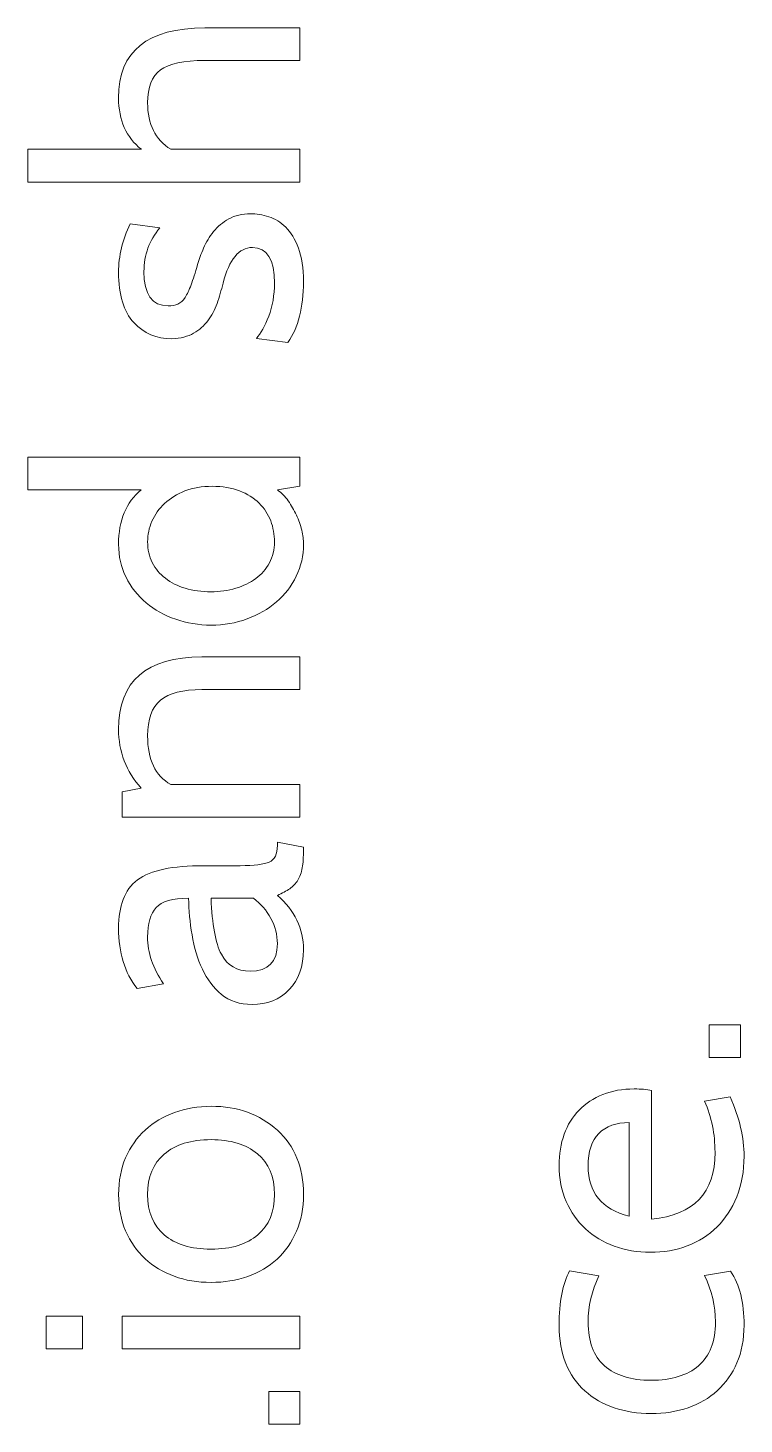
# Model space of a CAD drawing. Header units: centimetres. Extents: x -24 to 24.1, y -20.7 to 0.5.
# Drawn here: x 4.7838 to 4.9933, y -17.9552 to -17.5466 of the extents above; entities that cross this region are included whole.
import ezdxf

# ---------------------------------------------------------------- set-up
doc = ezdxf.new("R2010")
doc.units = ezdxf.units.CM
doc.header["$MEASUREMENT"] = 0
doc.layers.add('Layer 1', color=7, linetype='Continuous')

msp = doc.modelspace()

# ---------------------------------------------------------------- linework, layer by layer
at = {"layer": 'Layer 1', "color": 250, "lineweight": 9}
for points, knots in [([(4.86336, -17.546625), (4.86336, -17.546625), (4.86336, -17.556165), (4.86336, -17.556165), (4.86336, -17.556165), (4.86336, -17.556165), (4.83557, -17.556165), (4.83557, -17.556165), (4.83557, -17.556165), (4.82942, -17.556165), (4.82509, -17.557085), (4.82258, -17.558925), (4.82258, -17.558925), (4.82007, -17.560765), (4.81882, -17.563985), (4.81882, -17.568575), (4.81882, -17.568575), (4.81882, -17.574795), (4.82108, -17.579325), (4.8256, -17.582155), (4.8256, -17.582155), (4.8256, -17.582155), (4.86336, -17.582155), (4.86336, -17.582155), (4.86336, -17.582155), (4.86336, -17.582155), (4.86336, -17.591805), (4.86336, -17.591805), (4.86336, -17.591805), (4.86336, -17.591805), (4.78382, -17.591805), (4.78382, -17.591805), (4.78382, -17.591805), (4.78382, -17.591805), (4.78382, -17.582155), (4.78382, -17.582155), (4.78382, -17.582155), (4.78382, -17.582155), (4.81701, -17.582155), (4.81701, -17.582155), (4.81701, -17.582155), (4.81256, -17.578685), (4.81033, -17.573665), (4.81033, -17.567095), (4.81033, -17.567095), (4.81033, -17.553445), (4.81874, -17.546625), (4.83557, -17.546625), (4.83557, -17.546625), (4.83557, -17.546625), (4.86336, -17.546625), (4.86336, -17.546625)], [0, 0, 0, 0, 0.0714286, 0.0714286, 0.0714286, 0.0714286, 0.1428571, 0.1428571, 0.1428571, 0.1428571, 0.2142857, 0.2142857, 0.2142857, 0.2142857, 0.2857143, 0.2857143, 0.2857143, 0.2857143, 0.3571429, 0.3571429, 0.3571429, 0.3571429, 0.4285714, 0.4285714, 0.4285714, 0.4285714, 0.5, 0.5, 0.5, 0.5, 0.5714286, 0.5714286, 0.5714286, 0.5714286, 0.6428571, 0.6428571, 0.6428571, 0.6428571, 0.7142857, 0.7142857, 0.7142857, 0.7142857, 0.7857143, 0.7857143, 0.7857143, 0.7857143, 0.8571429, 0.8571429, 0.8571429, 0.8571429, 1, 1, 1, 1]), ([(4.86442, -17.620865), (4.86442, -17.628425), (4.8629, -17.634365), (4.85986, -17.638675), (4.85986, -17.638675), (4.85986, -17.638675), (4.85063, -17.637515), (4.85063, -17.637515), (4.85063, -17.637515), (4.8519, -17.636095), (4.85311, -17.633925), (4.85424, -17.630985), (4.85424, -17.630985), (4.85537, -17.628055), (4.85593, -17.624825), (4.85593, -17.621285), (4.85593, -17.621285), (4.85593, -17.614355), (4.85378, -17.610895), (4.84947, -17.610895), (4.84947, -17.610895), (4.84558, -17.610895), (4.84271, -17.614355), (4.84088, -17.621285), (4.84088, -17.621285), (4.84038, -17.623405), (4.8398, -17.625405), (4.83913, -17.627275), (4.83913, -17.627275), (4.83845, -17.629155), (4.83757, -17.630825), (4.83647, -17.632315), (4.83647, -17.632315), (4.83538, -17.633795), (4.83398, -17.635015), (4.83228, -17.635975), (4.83228, -17.635975), (4.83059, -17.636925), (4.82847, -17.637475), (4.82592, -17.637615), (4.82592, -17.637615), (4.82147, -17.637615), (4.81775, -17.636025), (4.81479, -17.632845), (4.81479, -17.632845), (4.81182, -17.629665), (4.81033, -17.624745), (4.81033, -17.618105), (4.81033, -17.618105), (4.81033, -17.613365), (4.81146, -17.608665), (4.81373, -17.603995), (4.81373, -17.603995), (4.81373, -17.603995), (4.82242, -17.605165), (4.82242, -17.605165), (4.82242, -17.605165), (4.81931, -17.608845), (4.81775, -17.613085), (4.81775, -17.617895), (4.81775, -17.617895), (4.81775, -17.624605), (4.82011, -17.627965), (4.82481, -17.627965), (4.82481, -17.627965), (4.82594, -17.627965), (4.82691, -17.627785), (4.82769, -17.627435), (4.82769, -17.627435), (4.82847, -17.627085), (4.82917, -17.626445), (4.82977, -17.625525), (4.82977, -17.625525), (4.83038, -17.624605), (4.83096, -17.623375), (4.83154, -17.621815), (4.83154, -17.621815), (4.83211, -17.620255), (4.83274, -17.618275), (4.83345, -17.615875), (4.83345, -17.615875), (4.83388, -17.614395), (4.83446, -17.612785), (4.8352, -17.611055), (4.8352, -17.611055), (4.83594, -17.609315), (4.83692, -17.607705), (4.83812, -17.606225), (4.83812, -17.606225), (4.83932, -17.604735), (4.8408, -17.603505), (4.84257, -17.602515), (4.84257, -17.602515), (4.84434, -17.601525), (4.84646, -17.601025), (4.84893, -17.601025), (4.84893, -17.601025), (4.85063, -17.601025), (4.8524, -17.601315), (4.85424, -17.601875), (4.85424, -17.601875), (4.85608, -17.602445), (4.85774, -17.603465), (4.85922, -17.604955), (4.85922, -17.604955), (4.86071, -17.606435), (4.86194, -17.608475), (4.86293, -17.611055), (4.86293, -17.611055), (4.86392, -17.613635), (4.86442, -17.616905), (4.86442, -17.620865)], [0, 0, 0, 0, 0.0344828, 0.0344828, 0.0344828, 0.0344828, 0.0689655, 0.0689655, 0.0689655, 0.0689655, 0.1034483, 0.1034483, 0.1034483, 0.1034483, 0.137931, 0.137931, 0.137931, 0.137931, 0.1724138, 0.1724138, 0.1724138, 0.1724138, 0.2068966, 0.2068966, 0.2068966, 0.2068966, 0.2413793, 0.2413793, 0.2413793, 0.2413793, 0.2758621, 0.2758621, 0.2758621, 0.2758621, 0.3103448, 0.3103448, 0.3103448, 0.3103448, 0.3448276, 0.3448276, 0.3448276, 0.3448276, 0.3793103, 0.3793103, 0.3793103, 0.3793103, 0.4137931, 0.4137931, 0.4137931, 0.4137931, 0.4482759, 0.4482759, 0.4482759, 0.4482759, 0.4827586, 0.4827586, 0.4827586, 0.4827586, 0.5172414, 0.5172414, 0.5172414, 0.5172414, 0.5517241, 0.5517241, 0.5517241, 0.5517241, 0.5862069, 0.5862069, 0.5862069, 0.5862069, 0.6206897, 0.6206897, 0.6206897, 0.6206897, 0.6551724, 0.6551724, 0.6551724, 0.6551724, 0.6896552, 0.6896552, 0.6896552, 0.6896552, 0.7241379, 0.7241379, 0.7241379, 0.7241379, 0.7586207, 0.7586207, 0.7586207, 0.7586207, 0.7931034, 0.7931034, 0.7931034, 0.7931034, 0.8275862, 0.8275862, 0.8275862, 0.8275862, 0.862069, 0.862069, 0.862069, 0.862069, 0.8965517, 0.8965517, 0.8965517, 0.8965517, 0.9310345, 0.9310345, 0.9310345, 0.9310345, 1, 1, 1, 1]), ([(4.86336, -17.672295), (4.86336, -17.672295), (4.86336, -17.680785), (4.86336, -17.680785), (4.86336, -17.680785), (4.86336, -17.680785), (4.85678, -17.681845), (4.85678, -17.681845), (4.85678, -17.681845), (4.85798, -17.682685), (4.85905, -17.683765), (4.85997, -17.685075), (4.85997, -17.685075), (4.86088, -17.686385), (4.86168, -17.687765), (4.86235, -17.689215), (4.86235, -17.689215), (4.86302, -17.690665), (4.86353, -17.692125), (4.86389, -17.693615), (4.86389, -17.693615), (4.86424, -17.695095), (4.86442, -17.696475), (4.86442, -17.697745), (4.86442, -17.697745), (4.86442, -17.701075), (4.86371, -17.704185), (4.8623, -17.707085), (4.8623, -17.707085), (4.86088, -17.709985), (4.85896, -17.712495), (4.85652, -17.714615), (4.85652, -17.714615), (4.85408, -17.716735), (4.85122, -17.718395), (4.84793, -17.719595), (4.84793, -17.719595), (4.84464, -17.720795), (4.84112, -17.721405), (4.83738, -17.721405), (4.83738, -17.721405), (4.83377, -17.721405), (4.83032, -17.720835), (4.82704, -17.719705), (4.82704, -17.719705), (4.82375, -17.718575), (4.82087, -17.716965), (4.81839, -17.714875), (4.81839, -17.714875), (4.81592, -17.712795), (4.81395, -17.710295), (4.81251, -17.707405), (4.81251, -17.707405), (4.81106, -17.704505), (4.81033, -17.701285), (4.81033, -17.697745), (4.81033, -17.697745), (4.81033, -17.690755), (4.81252, -17.685445), (4.81691, -17.681845), (4.81691, -17.681845), (4.81691, -17.681845), (4.78382, -17.681845), (4.78382, -17.681845), (4.78382, -17.681845), (4.78382, -17.681845), (4.78382, -17.672295), (4.78382, -17.672295), (4.78382, -17.672295), (4.78382, -17.672295), (4.86336, -17.672295), (4.86336, -17.672295)], [0, 0, 0, 0, 0.0526316, 0.0526316, 0.0526316, 0.0526316, 0.1052632, 0.1052632, 0.1052632, 0.1052632, 0.1578947, 0.1578947, 0.1578947, 0.1578947, 0.2105263, 0.2105263, 0.2105263, 0.2105263, 0.2631579, 0.2631579, 0.2631579, 0.2631579, 0.3157895, 0.3157895, 0.3157895, 0.3157895, 0.3684211, 0.3684211, 0.3684211, 0.3684211, 0.4210526, 0.4210526, 0.4210526, 0.4210526, 0.4736842, 0.4736842, 0.4736842, 0.4736842, 0.5263158, 0.5263158, 0.5263158, 0.5263158, 0.5789474, 0.5789474, 0.5789474, 0.5789474, 0.6315789, 0.6315789, 0.6315789, 0.6315789, 0.6842105, 0.6842105, 0.6842105, 0.6842105, 0.7368421, 0.7368421, 0.7368421, 0.7368421, 0.7894737, 0.7894737, 0.7894737, 0.7894737, 0.8421053, 0.8421053, 0.8421053, 0.8421053, 0.8947368, 0.8947368, 0.8947368, 0.8947368, 1, 1, 1, 1]), ([(4.81882, -17.697005), (4.81882, -17.699265), (4.81928, -17.701305), (4.82019, -17.703105), (4.82019, -17.703105), (4.82111, -17.704905), (4.82239, -17.706445), (4.82401, -17.707715), (4.82401, -17.707715), (4.82564, -17.708995), (4.82758, -17.709965), (4.82984, -17.710635), (4.82984, -17.710635), (4.83211, -17.711305), (4.83462, -17.711645), (4.83738, -17.711645), (4.83738, -17.711645), (4.83992, -17.711645), (4.84232, -17.711305), (4.84459, -17.710635), (4.84459, -17.710635), (4.84685, -17.709965), (4.84881, -17.709005), (4.85047, -17.707775), (4.85047, -17.707775), (4.85213, -17.706535), (4.85346, -17.705015), (4.85445, -17.703215), (4.85445, -17.703215), (4.85544, -17.701405), (4.85593, -17.699345), (4.85593, -17.697005), (4.85593, -17.697005), (4.85593, -17.694885), (4.85556, -17.692855), (4.85482, -17.690905), (4.85482, -17.690905), (4.85408, -17.688965), (4.85295, -17.687235), (4.85143, -17.685715), (4.85143, -17.685715), (4.84991, -17.684195), (4.848, -17.682995), (4.8457, -17.682105), (4.8457, -17.682105), (4.8434, -17.681225), (4.84073, -17.680785), (4.83769, -17.680785), (4.83769, -17.680785), (4.83472, -17.680785), (4.83207, -17.681245), (4.82974, -17.682155), (4.82974, -17.682155), (4.82741, -17.683075), (4.82543, -17.684295), (4.8238, -17.685815), (4.8238, -17.685815), (4.82217, -17.687335), (4.82094, -17.689075), (4.82009, -17.691015), (4.82009, -17.691015), (4.81924, -17.692955), (4.81882, -17.694955), (4.81882, -17.697005)], [0, 0, 0, 0, 0.0588235, 0.0588235, 0.0588235, 0.0588235, 0.1176471, 0.1176471, 0.1176471, 0.1176471, 0.1764706, 0.1764706, 0.1764706, 0.1764706, 0.2352941, 0.2352941, 0.2352941, 0.2352941, 0.2941176, 0.2941176, 0.2941176, 0.2941176, 0.3529412, 0.3529412, 0.3529412, 0.3529412, 0.4117647, 0.4117647, 0.4117647, 0.4117647, 0.4705882, 0.4705882, 0.4705882, 0.4705882, 0.5294118, 0.5294118, 0.5294118, 0.5294118, 0.5882353, 0.5882353, 0.5882353, 0.5882353, 0.6470588, 0.6470588, 0.6470588, 0.6470588, 0.7058824, 0.7058824, 0.7058824, 0.7058824, 0.7647059, 0.7647059, 0.7647059, 0.7647059, 0.8235294, 0.8235294, 0.8235294, 0.8235294, 0.8823529, 0.8823529, 0.8823529, 0.8823529, 1, 1, 1, 1]), ([(4.86336, -17.730735), (4.86336, -17.730735), (4.86336, -17.740275), (4.86336, -17.740275), (4.86336, -17.740275), (4.86336, -17.740275), (4.83472, -17.740275), (4.83472, -17.740275), (4.83472, -17.740275), (4.82914, -17.740275), (4.82509, -17.741325), (4.82258, -17.743405), (4.82258, -17.743405), (4.82007, -17.745495), (4.81882, -17.748975), (4.81882, -17.753855), (4.81882, -17.753855), (4.81882, -17.760785), (4.82108, -17.765515), (4.8256, -17.768065), (4.8256, -17.768065), (4.8256, -17.768065), (4.86336, -17.768065), (4.86336, -17.768065), (4.86336, -17.768065), (4.86336, -17.768065), (4.86336, -17.777605), (4.86336, -17.777605), (4.86336, -17.777605), (4.86336, -17.777605), (4.81139, -17.777605), (4.81139, -17.777605), (4.81139, -17.777605), (4.81139, -17.777605), (4.81139, -17.770185), (4.81139, -17.770185), (4.81139, -17.770185), (4.81139, -17.770185), (4.81691, -17.769125), (4.81691, -17.769125), (4.81691, -17.769125), (4.81252, -17.764175), (4.81033, -17.758445), (4.81033, -17.751945), (4.81033, -17.751945), (4.81033, -17.737805), (4.81846, -17.730735), (4.83472, -17.730735), (4.83472, -17.730735), (4.83472, -17.730735), (4.86336, -17.730735), (4.86336, -17.730735)], [0, 0, 0, 0, 0.0714286, 0.0714286, 0.0714286, 0.0714286, 0.1428571, 0.1428571, 0.1428571, 0.1428571, 0.2142857, 0.2142857, 0.2142857, 0.2142857, 0.2857143, 0.2857143, 0.2857143, 0.2857143, 0.3571429, 0.3571429, 0.3571429, 0.3571429, 0.4285714, 0.4285714, 0.4285714, 0.4285714, 0.5, 0.5, 0.5, 0.5, 0.5714286, 0.5714286, 0.5714286, 0.5714286, 0.6428571, 0.6428571, 0.6428571, 0.6428571, 0.7142857, 0.7142857, 0.7142857, 0.7142857, 0.7857143, 0.7857143, 0.7857143, 0.7857143, 0.8571429, 0.8571429, 0.8571429, 0.8571429, 1, 1, 1, 1]), ([(4.85678, -17.784925), (4.85678, -17.784925), (4.86442, -17.786415), (4.86442, -17.786415), (4.86442, -17.786415), (4.86442, -17.786415), (4.86442, -17.787155), (4.86442, -17.787155), (4.86442, -17.787155), (4.86442, -17.789275), (4.8643, -17.791045), (4.86405, -17.792455), (4.86405, -17.792455), (4.8638, -17.793865), (4.86338, -17.795075), (4.86277, -17.796065), (4.86277, -17.796065), (4.86217, -17.797055), (4.86138, -17.797885), (4.86039, -17.798555), (4.86039, -17.798555), (4.8594, -17.799225), (4.8582, -17.799875), (4.85678, -17.800515), (4.85678, -17.800515), (4.86187, -17.804905), (4.86442, -17.810205), (4.86442, -17.816425), (4.86442, -17.816425), (4.86442, -17.821305), (4.86302, -17.825195), (4.86023, -17.828095), (4.86023, -17.828095), (4.85744, -17.830985), (4.85381, -17.832435), (4.84936, -17.832435), (4.84936, -17.832435), (4.84575, -17.832435), (4.84278, -17.831465), (4.84045, -17.829525), (4.84045, -17.829525), (4.83812, -17.827575), (4.83624, -17.825105), (4.83483, -17.822095), (4.83483, -17.822095), (4.83342, -17.819095), (4.83241, -17.815755), (4.83181, -17.812075), (4.83181, -17.812075), (4.83121, -17.808405), (4.83087, -17.804825), (4.8308, -17.801365), (4.8308, -17.801365), (4.82613, -17.801365), (4.82297, -17.802265), (4.82131, -17.804065), (4.82131, -17.804065), (4.81965, -17.805875), (4.81882, -17.808755), (4.81882, -17.812715), (4.81882, -17.812715), (4.81882, -17.817235), (4.82037, -17.821795), (4.82348, -17.826395), (4.82348, -17.826395), (4.82348, -17.826395), (4.81574, -17.827775), (4.81574, -17.827775), (4.81574, -17.827775), (4.81213, -17.823105), (4.81033, -17.817235), (4.81033, -17.810165), (4.81033, -17.810165), (4.81033, -17.806845), (4.81077, -17.804015), (4.81166, -17.801685), (4.81166, -17.801685), (4.81254, -17.799355), (4.81395, -17.797455), (4.8159, -17.796005), (4.8159, -17.796005), (4.81784, -17.794565), (4.82041, -17.793495), (4.82359, -17.792825), (4.82359, -17.792825), (4.82677, -17.792155), (4.83066, -17.791825), (4.83525, -17.791825), (4.83525, -17.791825), (4.83525, -17.791825), (4.84586, -17.791825), (4.84586, -17.791825), (4.84586, -17.791825), (4.84996, -17.791825), (4.85281, -17.791465), (4.8544, -17.790755), (4.8544, -17.790755), (4.85599, -17.790055), (4.85678, -17.788425), (4.85678, -17.785885), (4.85678, -17.785885), (4.85678, -17.785885), (4.85678, -17.784925), (4.85678, -17.784925)], [0, 0, 0, 0, 0.037037, 0.037037, 0.037037, 0.037037, 0.0740741, 0.0740741, 0.0740741, 0.0740741, 0.1111111, 0.1111111, 0.1111111, 0.1111111, 0.1481481, 0.1481481, 0.1481481, 0.1481481, 0.1851852, 0.1851852, 0.1851852, 0.1851852, 0.2222222, 0.2222222, 0.2222222, 0.2222222, 0.2592593, 0.2592593, 0.2592593, 0.2592593, 0.2962963, 0.2962963, 0.2962963, 0.2962963, 0.3333333, 0.3333333, 0.3333333, 0.3333333, 0.3703704, 0.3703704, 0.3703704, 0.3703704, 0.4074074, 0.4074074, 0.4074074, 0.4074074, 0.4444444, 0.4444444, 0.4444444, 0.4444444, 0.4814815, 0.4814815, 0.4814815, 0.4814815, 0.5185185, 0.5185185, 0.5185185, 0.5185185, 0.5555556, 0.5555556, 0.5555556, 0.5555556, 0.5925926, 0.5925926, 0.5925926, 0.5925926, 0.6296296, 0.6296296, 0.6296296, 0.6296296, 0.6666667, 0.6666667, 0.6666667, 0.6666667, 0.7037037, 0.7037037, 0.7037037, 0.7037037, 0.7407407, 0.7407407, 0.7407407, 0.7407407, 0.7777778, 0.7777778, 0.7777778, 0.7777778, 0.8148148, 0.8148148, 0.8148148, 0.8148148, 0.8518519, 0.8518519, 0.8518519, 0.8518519, 0.8888889, 0.8888889, 0.8888889, 0.8888889, 0.9259259, 0.9259259, 0.9259259, 0.9259259, 1, 1, 1, 1]), ([(4.84978, -17.801365), (4.84978, -17.801365), (4.83738, -17.801365), (4.83738, -17.801365), (4.83738, -17.801365), (4.83766, -17.809005), (4.83867, -17.814465), (4.8404, -17.817755), (4.8404, -17.817755), (4.84213, -17.821035), (4.84494, -17.822685), (4.84883, -17.822685), (4.84883, -17.822685), (4.85413, -17.822685), (4.85678, -17.819995), (4.85678, -17.814625), (4.85678, -17.814625), (4.85678, -17.812075), (4.85615, -17.809615), (4.85487, -17.807255), (4.85487, -17.807255), (4.8536, -17.804885), (4.8519, -17.802915), (4.84978, -17.801365)], [0, 0, 0, 0, 0.1428571, 0.1428571, 0.1428571, 0.1428571, 0.2857143, 0.2857143, 0.2857143, 0.2857143, 0.4285714, 0.4285714, 0.4285714, 0.4285714, 0.5714286, 0.5714286, 0.5714286, 0.5714286, 0.7142857, 0.7142857, 0.7142857, 0.7142857, 1, 1, 1, 1]), ([(4.99222, -17.838375), (4.99222, -17.838375), (4.99222, -17.847925), (4.99222, -17.847925), (4.99222, -17.847925), (4.99222, -17.847925), (4.9831, -17.847925), (4.9831, -17.847925), (4.9831, -17.847925), (4.9831, -17.847925), (4.9831, -17.838375), (4.9831, -17.838375), (4.9831, -17.838375), (4.9831, -17.838375), (4.99222, -17.838375), (4.99222, -17.838375)], [0, 0, 0, 0, 0.2, 0.2, 0.2, 0.2, 0.4, 0.4, 0.4, 0.4, 0.6, 0.6, 0.6, 0.6, 1, 1, 1, 1]), ([(4.96623, -17.857575), (4.96623, -17.857575), (4.96623, -17.895225), (4.96623, -17.895225), (4.96623, -17.895225), (4.9786, -17.894095), (4.98479, -17.887585), (4.98479, -17.875705), (4.98479, -17.875705), (4.98479, -17.870405), (4.98377, -17.865425), (4.98172, -17.860755), (4.98172, -17.860755), (4.98172, -17.860755), (4.98925, -17.859485), (4.98925, -17.859485), (4.98925, -17.859485), (4.99193, -17.865635), (4.99328, -17.871435), (4.99328, -17.876875), (4.99328, -17.876875), (4.99328, -17.881255), (4.99257, -17.885205), (4.99115, -17.888705), (4.99115, -17.888705), (4.98974, -17.892205), (4.98781, -17.895155), (4.98537, -17.897555), (4.98537, -17.897555), (4.98294, -17.899965), (4.98004, -17.901795), (4.97668, -17.903075), (4.97668, -17.903075), (4.97332, -17.904345), (4.9697, -17.904975), (4.96581, -17.904975), (4.96581, -17.904975), (4.96206, -17.904975), (4.95856, -17.904375), (4.95531, -17.903175), (4.95531, -17.903175), (4.95206, -17.901975), (4.94925, -17.900275), (4.94688, -17.898085), (4.94688, -17.898085), (4.94451, -17.895895), (4.94263, -17.893225), (4.94126, -17.890085), (4.94126, -17.890085), (4.93988, -17.886935), (4.93919, -17.883415), (4.93919, -17.879525), (4.93919, -17.879525), (4.93919, -17.876205), (4.93968, -17.873165), (4.94067, -17.870405), (4.94067, -17.870405), (4.94166, -17.867645), (4.94311, -17.865295), (4.94502, -17.863355), (4.94502, -17.863355), (4.94693, -17.861405), (4.94925, -17.859885), (4.95197, -17.858795), (4.95197, -17.858795), (4.95469, -17.857695), (4.95775, -17.857155), (4.96114, -17.857155), (4.96114, -17.857155), (4.96312, -17.857155), (4.96482, -17.857295), (4.96623, -17.857575)], [0, 0, 0, 0, 0.0526316, 0.0526316, 0.0526316, 0.0526316, 0.1052632, 0.1052632, 0.1052632, 0.1052632, 0.1578947, 0.1578947, 0.1578947, 0.1578947, 0.2105263, 0.2105263, 0.2105263, 0.2105263, 0.2631579, 0.2631579, 0.2631579, 0.2631579, 0.3157895, 0.3157895, 0.3157895, 0.3157895, 0.3684211, 0.3684211, 0.3684211, 0.3684211, 0.4210526, 0.4210526, 0.4210526, 0.4210526, 0.4736842, 0.4736842, 0.4736842, 0.4736842, 0.5263158, 0.5263158, 0.5263158, 0.5263158, 0.5789474, 0.5789474, 0.5789474, 0.5789474, 0.6315789, 0.6315789, 0.6315789, 0.6315789, 0.6842105, 0.6842105, 0.6842105, 0.6842105, 0.7368421, 0.7368421, 0.7368421, 0.7368421, 0.7894737, 0.7894737, 0.7894737, 0.7894737, 0.8421053, 0.8421053, 0.8421053, 0.8421053, 0.8947368, 0.8947368, 0.8947368, 0.8947368, 1, 1, 1, 1]), ([(4.85678, -17.869245), (4.86187, -17.873835), (4.86442, -17.880095), (4.86442, -17.888015), (4.86442, -17.888015), (4.86442, -17.892045), (4.86373, -17.895645), (4.86235, -17.898825), (4.86235, -17.898825), (4.86097, -17.902015), (4.85908, -17.904715), (4.85668, -17.906945), (4.85668, -17.906945), (4.85427, -17.909165), (4.85141, -17.910865), (4.84809, -17.912035), (4.84809, -17.912035), (4.84476, -17.913195), (4.84119, -17.913785), (4.83738, -17.913785), (4.83738, -17.913785), (4.83349, -17.913785), (4.8299, -17.913185), (4.82661, -17.911975), (4.82661, -17.911975), (4.82332, -17.910775), (4.82048, -17.909065), (4.81807, -17.906835), (4.81807, -17.906835), (4.81567, -17.904605), (4.81378, -17.901905), (4.8124, -17.898725), (4.8124, -17.898725), (4.81102, -17.895545), (4.81033, -17.891975), (4.81033, -17.888015), (4.81033, -17.888015), (4.81033, -17.884055), (4.81102, -17.880485), (4.8124, -17.877295), (4.8124, -17.877295), (4.81378, -17.874115), (4.81569, -17.871415), (4.81813, -17.869185), (4.81813, -17.869185), (4.82057, -17.866955), (4.82343, -17.865245), (4.82672, -17.864045), (4.82672, -17.864045), (4.83, -17.862845), (4.83356, -17.862235), (4.83738, -17.862235), (4.83738, -17.862235), (4.84515, -17.862235), (4.85162, -17.864575), (4.85678, -17.869245)], [0, 0, 0, 0, 0.0666667, 0.0666667, 0.0666667, 0.0666667, 0.1333333, 0.1333333, 0.1333333, 0.1333333, 0.2, 0.2, 0.2, 0.2, 0.2666667, 0.2666667, 0.2666667, 0.2666667, 0.3333333, 0.3333333, 0.3333333, 0.3333333, 0.4, 0.4, 0.4, 0.4, 0.4666667, 0.4666667, 0.4666667, 0.4666667, 0.5333333, 0.5333333, 0.5333333, 0.5333333, 0.6, 0.6, 0.6, 0.6, 0.6666667, 0.6666667, 0.6666667, 0.6666667, 0.7333333, 0.7333333, 0.7333333, 0.7333333, 0.8, 0.8, 0.8, 0.8, 0.8666667, 0.8666667, 0.8666667, 0.8666667, 1, 1, 1, 1]), ([(4.94767, -17.879735), (4.94767, -17.887445), (4.95167, -17.892325), (4.95966, -17.894375), (4.95966, -17.894375), (4.95966, -17.894375), (4.95966, -17.867015), (4.95966, -17.867015), (4.95966, -17.867015), (4.95584, -17.867015), (4.95289, -17.868075), (4.9508, -17.870195), (4.9508, -17.870195), (4.94871, -17.872315), (4.94767, -17.875495), (4.94767, -17.879735)], [0, 0, 0, 0, 0.2, 0.2, 0.2, 0.2, 0.4, 0.4, 0.4, 0.4, 0.6, 0.6, 0.6, 0.6, 1, 1, 1, 1]), ([(4.82369, -17.876245), (4.82044, -17.878995), (4.81882, -17.882925), (4.81882, -17.888015), (4.81882, -17.888015), (4.81882, -17.893105), (4.82042, -17.897045), (4.82364, -17.899835), (4.82364, -17.899835), (4.82686, -17.902635), (4.83144, -17.904025), (4.83738, -17.904025), (4.83738, -17.904025), (4.84331, -17.904025), (4.84789, -17.902635), (4.85111, -17.899835), (4.85111, -17.899835), (4.85433, -17.897045), (4.85593, -17.893105), (4.85593, -17.888015), (4.85593, -17.888015), (4.85593, -17.882855), (4.85427, -17.878895), (4.85095, -17.876135), (4.85095, -17.876135), (4.84763, -17.873375), (4.8431, -17.871995), (4.83738, -17.871995), (4.83738, -17.871995), (4.83151, -17.871995), (4.82695, -17.873415), (4.82369, -17.876245)], [0, 0, 0, 0, 0.1111111, 0.1111111, 0.1111111, 0.1111111, 0.2222222, 0.2222222, 0.2222222, 0.2222222, 0.3333333, 0.3333333, 0.3333333, 0.3333333, 0.4444444, 0.4444444, 0.4444444, 0.4444444, 0.5555556, 0.5555556, 0.5555556, 0.5555556, 0.6666667, 0.6666667, 0.6666667, 0.6666667, 0.7777778, 0.7777778, 0.7777778, 0.7777778, 1, 1, 1, 1]), ([(4.99328, -17.926295), (4.99328, -17.930465), (4.99259, -17.934145), (4.99121, -17.937325), (4.99121, -17.937325), (4.98983, -17.940505), (4.98792, -17.943215), (4.98548, -17.945445), (4.98548, -17.945445), (4.98304, -17.947665), (4.98018, -17.949345), (4.97689, -17.950475), (4.97689, -17.950475), (4.9736, -17.951605), (4.97001, -17.952175), (4.96613, -17.952175), (4.96613, -17.952175), (4.96217, -17.952175), (4.95854, -17.951605), (4.95526, -17.950475), (4.95526, -17.950475), (4.95197, -17.949345), (4.94912, -17.947705), (4.94672, -17.945545), (4.94672, -17.945545), (4.94431, -17.943385), (4.94246, -17.940705), (4.94115, -17.937485), (4.94115, -17.937485), (4.93984, -17.934265), (4.93919, -17.930575), (4.93919, -17.926405), (4.93919, -17.926405), (4.93919, -17.919475), (4.94021, -17.914135), (4.94226, -17.910385), (4.94226, -17.910385), (4.94226, -17.910385), (4.95085, -17.911875), (4.95085, -17.911875), (4.95085, -17.911875), (4.94873, -17.916255), (4.94767, -17.920745), (4.94767, -17.925345), (4.94767, -17.925345), (4.94767, -17.931065), (4.94926, -17.935345), (4.95245, -17.938175), (4.95245, -17.938175), (4.95563, -17.941005), (4.96019, -17.942415), (4.96613, -17.942415), (4.96613, -17.942415), (4.97206, -17.942415), (4.97668, -17.941005), (4.97997, -17.938175), (4.97997, -17.938175), (4.98325, -17.935345), (4.9849, -17.931065), (4.9849, -17.925345), (4.9849, -17.925345), (4.9849, -17.920675), (4.98384, -17.916155), (4.98172, -17.911765), (4.98172, -17.911765), (4.98172, -17.911765), (4.98935, -17.910495), (4.98935, -17.910495), (4.98935, -17.910495), (4.99197, -17.914385), (4.99328, -17.919655), (4.99328, -17.926295)], [0, 0, 0, 0, 0.0526316, 0.0526316, 0.0526316, 0.0526316, 0.1052632, 0.1052632, 0.1052632, 0.1052632, 0.1578947, 0.1578947, 0.1578947, 0.1578947, 0.2105263, 0.2105263, 0.2105263, 0.2105263, 0.2631579, 0.2631579, 0.2631579, 0.2631579, 0.3157895, 0.3157895, 0.3157895, 0.3157895, 0.3684211, 0.3684211, 0.3684211, 0.3684211, 0.4210526, 0.4210526, 0.4210526, 0.4210526, 0.4736842, 0.4736842, 0.4736842, 0.4736842, 0.5263158, 0.5263158, 0.5263158, 0.5263158, 0.5789474, 0.5789474, 0.5789474, 0.5789474, 0.6315789, 0.6315789, 0.6315789, 0.6315789, 0.6842105, 0.6842105, 0.6842105, 0.6842105, 0.7368421, 0.7368421, 0.7368421, 0.7368421, 0.7894737, 0.7894737, 0.7894737, 0.7894737, 0.8421053, 0.8421053, 0.8421053, 0.8421053, 0.8947368, 0.8947368, 0.8947368, 0.8947368, 1, 1, 1, 1]), ([(4.79973, -17.923645), (4.79973, -17.923645), (4.79973, -17.933185), (4.79973, -17.933185), (4.79973, -17.933185), (4.79973, -17.933185), (4.78912, -17.933185), (4.78912, -17.933185), (4.78912, -17.933185), (4.78912, -17.933185), (4.78912, -17.923645), (4.78912, -17.923645), (4.78912, -17.923645), (4.78912, -17.923645), (4.79973, -17.923645), (4.79973, -17.923645)], [0, 0, 0, 0, 0.2, 0.2, 0.2, 0.2, 0.4, 0.4, 0.4, 0.4, 0.6, 0.6, 0.6, 0.6, 1, 1, 1, 1]), ([(4.86336, -17.923645), (4.86336, -17.923645), (4.86336, -17.933185), (4.86336, -17.933185), (4.86336, -17.933185), (4.86336, -17.933185), (4.81139, -17.933185), (4.81139, -17.933185), (4.81139, -17.933185), (4.81139, -17.933185), (4.81139, -17.923645), (4.81139, -17.923645), (4.81139, -17.923645), (4.81139, -17.923645), (4.86336, -17.923645), (4.86336, -17.923645)], [0, 0, 0, 0, 0.2, 0.2, 0.2, 0.2, 0.4, 0.4, 0.4, 0.4, 0.6, 0.6, 0.6, 0.6, 1, 1, 1, 1]), ([(4.86336, -17.945705), (4.86336, -17.945705), (4.86336, -17.955245), (4.86336, -17.955245), (4.86336, -17.955245), (4.86336, -17.955245), (4.85424, -17.955245), (4.85424, -17.955245), (4.85424, -17.955245), (4.85424, -17.955245), (4.85424, -17.945705), (4.85424, -17.945705), (4.85424, -17.945705), (4.85424, -17.945705), (4.86336, -17.945705), (4.86336, -17.945705)], [0, 0, 0, 0, 0.2, 0.2, 0.2, 0.2, 0.4, 0.4, 0.4, 0.4, 0.6, 0.6, 0.6, 0.6, 1, 1, 1, 1])]:
    msp.add_open_spline(points, degree=3, knots=knots, dxfattribs=at)

doc.saveas('drawing.dxf')
